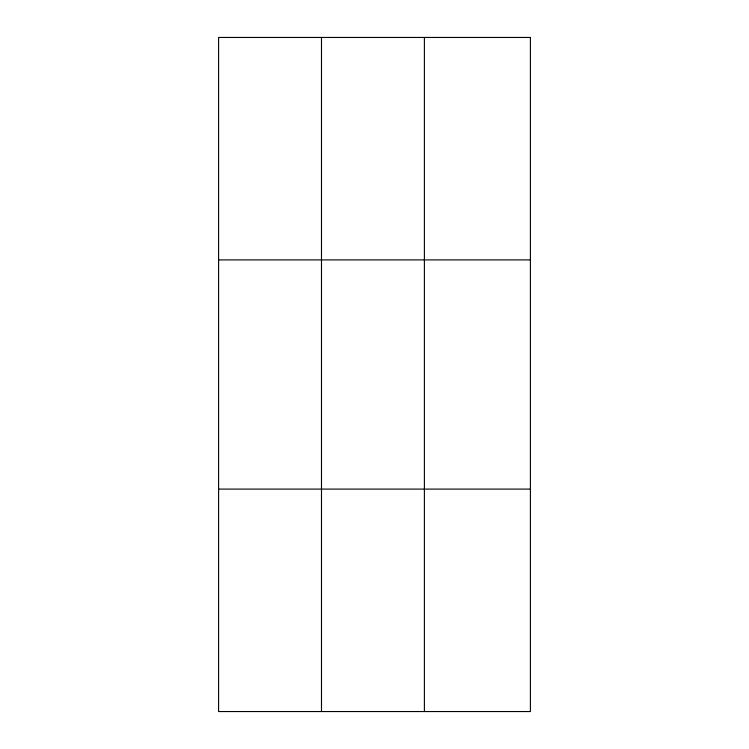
<?xml version="1.0" encoding="UTF-8"?>
<svg xmlns="http://www.w3.org/2000/svg" width="749" height="749" viewBox="0 0 749 749"><rect width="100%" height="100%" fill="white"/><g stroke="black" fill="none" stroke-linecap="round" stroke-linejoin="round"><path stroke-width="1.12" d="M321.49 711.55L321.49 37.45M424.393 711.55L424.393 37.45M218.596 259.903L530.404 259.903M218.596 489.097L530.404 489.097M530.404 37.45L530.404 711.55L218.596 711.55L218.596 37.45L530.404 37.45"/></g></svg>
